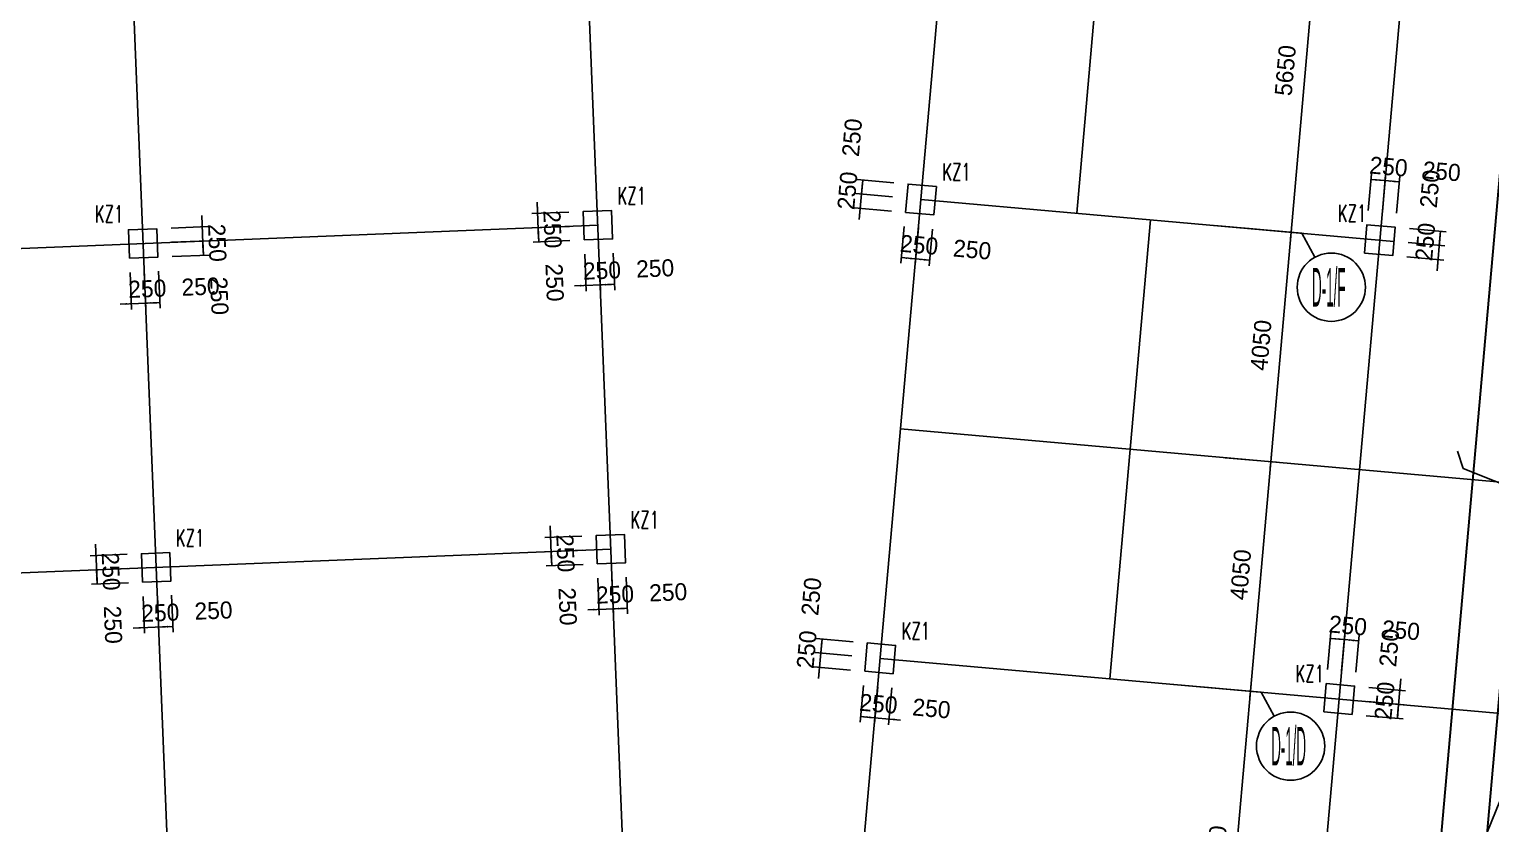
# Model space of a CAD drawing. Extents: x 387171 to 699106, y 11966 to 245688.
# Drawn here: x 496990 to 522687, y 75273 to 89242 of the extents above; entities that cross this region are included whole.
import ezdxf

# ---------------------------------------------------------------- set-up
doc = ezdxf.new("R2010")
doc.units = 0
doc.header["$LTSCALE"] = 100
doc.header["$MEASUREMENT"] = 0
for name, color, linetype in [('AXIS', 3, 'Continuous'), ('COLU', 7, 'Continuous'), ('DIM', 3, 'Continuous'), ('DOTE', 253, 'Continuous'), ('h后浇带', 51, 'Continuous'), ('L-AXIS', 3, 'Continuous'), ('NUM', 7, 'Continuous')]:
    doc.layers.add(name, color=color, linetype=linetype)
doc.styles.add('hztxt', font='hztxt')
doc.styles.get("Standard").update_dxf_attribs({"font": 'standard'})
doc.dimstyles.get("Standard").update_dxf_attribs({"dimtxt": 300, "dimasz": 100, "dimexe": 100, "dimexo": 250, "dimgap": 100, "dimtad": 0, "dimtoh": 1, "dimdec": 0, "dimdsep": 46, "dimcen": 0.09, "dimclrt": 7, "dimadec": 0, "dimazin": 0, "dimtfac": 1, "dimtdec": 4, "dimtofl": 0, "dimtmove": 0, "dimatfit": 3, "dimfxl": 1, "dimtolj": 1, "dimtzin": 0, "dimarcsym": 0})

# ---------------------------------------------------------------- blocks, each defined once
blk = doc.blocks.new('*D1751')
at = {"layer": 'L-AXIS', "color": 0, "linetype": 'ByBlock', "lineweight": -2}
for p, q in [((517659, 77675), (518560, 77595)), ((517957, 71926), (518460, 77604)), ((517156, 71997), (518056, 71917))]:
    blk.add_line(p, q, dxfattribs=at)
for points in [[(518460, 77604), (518468, 77503), (518435, 77506)], [(517957, 71926), (517949, 72027), (517982, 72024)]]:
    blk.add_solid(points, dxfattribs=at)
at = {"layer": 'L-AXIS', "color": 7, "linetype": 'Continuous', "lineweight": -2, "insert": (517860, 74796), "char_height": 300, "width": 780, "attachment_point": 5, "rotation": 84.9316, "style": 'hztxt'}
blk.add_mtext('5700', dxfattribs=at)
blk = doc.blocks.new('*D4350')
at = {"layer": 'L-AXIS', "color": 0, "linetype": 'ByBlock', "lineweight": -2}
for p, q in [((518874, 91371), (519775, 91291)), ((519176, 85672), (519675, 91300)), ((518375, 85743), (519275, 85663))]:
    blk.add_line(p, q, dxfattribs=at)
for points in [[(519675, 91300), (519683, 91199), (519650, 91202)], [(519176, 85672), (519168, 85773), (519201, 85770)]]:
    blk.add_solid(points, dxfattribs=at)
at = {"layer": 'L-AXIS', "color": 7, "linetype": 'Continuous', "lineweight": -2, "insert": (519077, 88517), "char_height": 300, "width": 775, "attachment_point": 5, "rotation": 84.9316, "style": 'hztxt'}
blk.add_mtext('5650', dxfattribs=at)
blk = doc.blocks.new('*D2736')
at = {"layer": 'L-AXIS', "color": 0, "linetype": 'ByBlock', "lineweight": -2}
for p, q in [((518017, 81709), (518918, 81629)), ((518460, 77604), (518818, 81638)), ((517659, 77675), (518560, 77595))]:
    blk.add_line(p, q, dxfattribs=at)
for points in [[(518818, 81638), (518826, 81537), (518793, 81540)], [(518460, 77604), (518452, 77705), (518486, 77702)]]:
    blk.add_solid(points, dxfattribs=at)
at = {"layer": 'L-AXIS', "color": 7, "linetype": 'Continuous', "lineweight": -2, "insert": (518290, 79652), "char_height": 300, "width": 790, "attachment_point": 5, "rotation": 84.9316, "style": 'hztxt'}
blk.add_mtext('4050', dxfattribs=at)
blk = doc.blocks.new('_AXISO')
blk.add_circle((0, 0), 0.5)
blk = doc.blocks.new('*D2962')
at = {"layer": 'L-AXIS', "color": 0, "linetype": 'ByBlock', "lineweight": -2}
for p, q in [((518375, 85743), (519275, 85663)), ((518818, 81638), (519176, 85672)), ((518017, 81709), (518918, 81629))]:
    blk.add_line(p, q, dxfattribs=at)
for points in [[(519176, 85672), (519184, 85571), (519150, 85574)], [(518818, 81638), (518810, 81739), (518843, 81736)]]:
    blk.add_solid(points, dxfattribs=at)
at = {"layer": 'L-AXIS', "color": 7, "linetype": 'Continuous', "lineweight": -2, "insert": (518648, 83686), "char_height": 300, "width": 790, "attachment_point": 5, "rotation": 84.9316, "style": 'hztxt'}
blk.add_mtext('4050', dxfattribs=at)
blk = doc.blocks.new('*D930')
at = {"layer": 'DIM', "color": 0, "linetype": 'ByBlock', "lineweight": -2}
for p, q in [((506149, 80509), (506175, 79859)), ((506707, 80331), (506057, 80305)), ((506717, 80081), (506067, 80055))]:
    blk.add_line(p, q, dxfattribs=at)
for points in [[(506157, 80309), (506136, 80408), (506170, 80409)], [(506167, 80059), (506188, 79960), (506154, 79958)]]:
    blk.add_solid(points, dxfattribs=at)
at = {"layer": 'DIM', "color": 7, "linetype": 'Continuous', "lineweight": -2, "insert": (506418, 80029), "char_height": 300, "width": 566.67, "attachment_point": 5, "rotation": 272.2988, "style": 'hztxt'}
blk.add_mtext('250', dxfattribs=at)
blk = doc.blocks.new('*D1159')
at = {"layer": 'DIM', "color": 0, "linetype": 'ByBlock', "lineweight": -2}
for p, q in [((506717, 80081), (506067, 80055)), ((506167, 80059), (506177, 79809)), ((506727, 79831), (506077, 79805))]:
    blk.add_line(p, q, dxfattribs=at)
for points in [[(506167, 80059), (506188, 79960), (506154, 79958)], [(506177, 79809), (506156, 79908), (506190, 79910)]]:
    blk.add_solid(points, dxfattribs=at)
at = {"layer": 'DIM', "color": 7, "linetype": 'Continuous', "lineweight": -2, "insert": (506456, 79093), "char_height": 300, "width": 566.67, "attachment_point": 5, "rotation": 272.2988, "style": 'hztxt'}
blk.add_mtext('250', dxfattribs=at)
blk = doc.blocks.new('*D1131')
at = {"layer": 'DIM', "color": 0, "linetype": 'ByBlock', "lineweight": -2}
for p, q in [((506986, 79591), (507013, 78942)), ((507236, 79601), (507262, 78952)), ((506809, 79034), (507458, 79060))]:
    blk.add_line(p, q, dxfattribs=at)
for points in [[(507009, 79042), (506909, 79021), (506908, 79054)], [(507258, 79052), (507358, 79073), (507359, 79039)]]:
    blk.add_solid(points, dxfattribs=at)
at = {"layer": 'DIM', "color": 7, "linetype": 'Continuous', "lineweight": -2, "insert": (507289, 79303), "char_height": 300, "width": 566.67, "attachment_point": 5, "rotation": 2.2988, "style": 'hztxt'}
blk.add_mtext('250', dxfattribs=at)
blk = doc.blocks.new('*D1353')
at = {"layer": 'DIM', "color": 0, "linetype": 'ByBlock', "lineweight": -2}
for p, q in [((507236, 79601), (507262, 78952)), ((507486, 79611), (507512, 78962)), ((507258, 79052), (507508, 79062))]:
    blk.add_line(p, q, dxfattribs=at)
for points in [[(507258, 79052), (507358, 79073), (507359, 79039)], [(507508, 79062), (507409, 79041), (507408, 79075)]]:
    blk.add_solid(points, dxfattribs=at)
at = {"layer": 'DIM', "color": 7, "linetype": 'Continuous', "lineweight": -2, "insert": (508224, 79341), "char_height": 300, "width": 566.67, "attachment_point": 5, "rotation": 2.2988, "style": 'hztxt'}
blk.add_mtext('250', dxfattribs=at)
blk = doc.blocks.new('*D1609')
at = {"layer": 'DIM', "color": 0, "linetype": 'ByBlock', "lineweight": -2}
for p, q in [((505920, 86204), (505946, 85554)), ((506478, 86026), (505828, 86000)), ((506488, 85776), (505839, 85750))]:
    blk.add_line(p, q, dxfattribs=at)
for points in [[(505928, 86004), (505908, 86103), (505941, 86105)], [(505938, 85754), (505959, 85655), (505926, 85654)]]:
    blk.add_solid(points, dxfattribs=at)
at = {"layer": 'DIM', "color": 7, "linetype": 'Continuous', "lineweight": -2, "insert": (506190, 85724), "char_height": 300, "width": 566.67, "attachment_point": 5, "rotation": 272.2988, "style": 'hztxt'}
blk.add_mtext('250', dxfattribs=at)
blk = doc.blocks.new('*D4231')
at = {"layer": 'DIM', "color": 0, "linetype": 'ByBlock', "lineweight": -2}
for p, q in [((506488, 85776), (505839, 85750)), ((505938, 85754), (505948, 85505)), ((506498, 85527), (505849, 85501))]:
    blk.add_line(p, q, dxfattribs=at)
for points in [[(505938, 85754), (505959, 85655), (505926, 85654)], [(505948, 85505), (505928, 85604), (505961, 85605)]]:
    blk.add_solid(points, dxfattribs=at)
at = {"layer": 'DIM', "color": 7, "linetype": 'Continuous', "lineweight": -2, "insert": (506227, 84789), "char_height": 300, "width": 566.67, "attachment_point": 5, "rotation": 272.2988, "style": 'hztxt'}
blk.add_mtext('250', dxfattribs=at)
blk = doc.blocks.new('*D99')
at = {"layer": 'DIM', "color": 0, "linetype": 'ByBlock', "lineweight": -2}
for p, q in [((506758, 85287), (506784, 84637)), ((507008, 85297), (507034, 84647)), ((506580, 84729), (507230, 84755))]:
    blk.add_line(p, q, dxfattribs=at)
for points in [[(506780, 84737), (506681, 84717), (506679, 84750)], [(507030, 84747), (507129, 84768), (507130, 84735)]]:
    blk.add_solid(points, dxfattribs=at)
at = {"layer": 'DIM', "color": 7, "linetype": 'Continuous', "lineweight": -2, "insert": (507060, 84999), "char_height": 300, "width": 566.67, "attachment_point": 5, "rotation": 2.2988, "style": 'hztxt'}
blk.add_mtext('250', dxfattribs=at)
blk = doc.blocks.new('*D318')
at = {"layer": 'DIM', "color": 0, "linetype": 'ByBlock', "lineweight": -2}
for p, q in [((507008, 85297), (507034, 84647)), ((507257, 85307), (507284, 84657)), ((507030, 84747), (507280, 84757))]:
    blk.add_line(p, q, dxfattribs=at)
for points in [[(507030, 84747), (507129, 84768), (507130, 84735)], [(507280, 84757), (507180, 84737), (507179, 84770)]]:
    blk.add_solid(points, dxfattribs=at)
at = {"layer": 'DIM', "color": 7, "linetype": 'Continuous', "lineweight": -2, "insert": (507995, 85036), "char_height": 300, "width": 566.67, "attachment_point": 5, "rotation": 2.2988, "style": 'hztxt'}
blk.add_mtext('250', dxfattribs=at)
blk = doc.blocks.new('*D3709')
at = {"layer": 'DIM', "color": 0, "linetype": 'ByBlock', "lineweight": -2}
for p, q in [((498155, 80188), (498182, 79538)), ((498713, 80010), (498064, 79984)), ((498723, 79760), (498074, 79734))]:
    blk.add_line(p, q, dxfattribs=at)
for points in [[(498163, 79988), (498143, 80087), (498176, 80088)], [(498174, 79738), (498194, 79639), (498161, 79637)]]:
    blk.add_solid(points, dxfattribs=at)
at = {"layer": 'DIM', "color": 7, "linetype": 'Continuous', "lineweight": -2, "insert": (498425, 79708), "char_height": 300, "width": 566.67, "attachment_point": 5, "rotation": 272.2988, "style": 'hztxt'}
blk.add_mtext('250', dxfattribs=at)
blk = doc.blocks.new('*D3892')
at = {"layer": 'DIM', "color": 0, "linetype": 'ByBlock', "lineweight": -2}
for p, q in [((498723, 79760), (498074, 79734)), ((498174, 79738), (498184, 79488)), ((498733, 79510), (498084, 79484))]:
    blk.add_line(p, q, dxfattribs=at)
for points in [[(498174, 79738), (498194, 79639), (498161, 79637)], [(498184, 79488), (498163, 79587), (498196, 79589)]]:
    blk.add_solid(points, dxfattribs=at)
at = {"layer": 'DIM', "color": 7, "linetype": 'Continuous', "lineweight": -2, "insert": (498462, 78772), "char_height": 300, "width": 566.67, "attachment_point": 5, "rotation": 272.2988, "style": 'hztxt'}
blk.add_mtext('250', dxfattribs=at)
blk = doc.blocks.new('*D2016')
at = {"layer": 'DIM', "color": 0, "linetype": 'ByBlock', "lineweight": -2}
for p, q in [((498993, 79271), (499019, 78621)), ((499243, 79281), (499269, 78631)), ((498815, 78713), (499465, 78739))]:
    blk.add_line(p, q, dxfattribs=at)
for points in [[(499015, 78721), (498916, 78700), (498914, 78734)], [(499265, 78731), (499364, 78752), (499365, 78718)]]:
    blk.add_solid(points, dxfattribs=at)
at = {"layer": 'DIM', "color": 7, "linetype": 'Continuous', "lineweight": -2, "insert": (499295, 78982), "char_height": 300, "width": 566.67, "attachment_point": 5, "rotation": 2.2988, "style": 'hztxt'}
blk.add_mtext('250', dxfattribs=at)
blk = doc.blocks.new('*D1947')
at = {"layer": 'DIM', "color": 0, "linetype": 'ByBlock', "lineweight": -2}
for p, q in [((499243, 79281), (499269, 78631)), ((499493, 79291), (499519, 78641)), ((499265, 78731), (499515, 78741))]:
    blk.add_line(p, q, dxfattribs=at)
for points in [[(499265, 78731), (499364, 78752), (499365, 78718)], [(499515, 78741), (499415, 78720), (499414, 78754)]]:
    blk.add_solid(points, dxfattribs=at)
at = {"layer": 'DIM', "color": 7, "linetype": 'Continuous', "lineweight": -2, "insert": (500230, 79020), "char_height": 300, "width": 566.67, "attachment_point": 5, "rotation": 2.2988, "style": 'hztxt'}
blk.add_mtext('250', dxfattribs=at)
blk = doc.blocks.new('*D2210')
at = {"layer": 'DIM', "color": 0, "linetype": 'ByBlock', "lineweight": -2}
for p, q in [((498764, 84966), (498790, 84316)), ((499014, 84976), (499040, 84326)), ((498587, 84408), (499236, 84434))]:
    blk.add_line(p, q, dxfattribs=at)
for points in [[(498786, 84416), (498687, 84396), (498686, 84429)], [(499036, 84426), (499135, 84447), (499137, 84414)]]:
    blk.add_solid(points, dxfattribs=at)
at = {"layer": 'DIM', "color": 7, "linetype": 'Continuous', "lineweight": -2, "insert": (499066, 84678), "char_height": 300, "width": 566.67, "attachment_point": 5, "rotation": 2.2988, "style": 'hztxt'}
blk.add_mtext('250', dxfattribs=at)
blk = doc.blocks.new('*D2405')
at = {"layer": 'DIM', "color": 0, "linetype": 'ByBlock', "lineweight": -2}
for p, q in [((499014, 84976), (499040, 84326)), ((499264, 84986), (499290, 84336)), ((499036, 84426), (499286, 84436))]:
    blk.add_line(p, q, dxfattribs=at)
for points in [[(499036, 84426), (499135, 84447), (499137, 84414)], [(499286, 84436), (499187, 84416), (499185, 84449)]]:
    blk.add_solid(points, dxfattribs=at)
at = {"layer": 'DIM', "color": 7, "linetype": 'Continuous', "lineweight": -2, "insert": (500002, 84715), "char_height": 300, "width": 566.67, "attachment_point": 5, "rotation": 2.2988, "style": 'hztxt'}
blk.add_mtext('250', dxfattribs=at)
blk = doc.blocks.new('*D2923')
at = {"layer": 'DIM', "color": 0, "linetype": 'ByBlock', "lineweight": -2}
for p, q in [((499494, 85496), (500143, 85522)), ((500053, 85268), (500043, 85518)), ((499504, 85246), (500153, 85272))]:
    blk.add_line(p, q, dxfattribs=at)
for points in [[(500043, 85518), (500064, 85418), (500031, 85417)], [(500053, 85268), (500033, 85367), (500066, 85368)]]:
    blk.add_solid(points, dxfattribs=at)
at = {"layer": 'DIM', "color": 7, "linetype": 'Continuous', "lineweight": -2, "insert": (500332, 84552), "char_height": 300, "width": 566.67, "attachment_point": 5, "rotation": 272.2988, "style": 'hztxt'}
blk.add_mtext('250', dxfattribs=at)
blk = doc.blocks.new('*D904')
at = {"layer": 'DIM', "color": 0, "linetype": 'ByBlock', "lineweight": -2}
for p, q in [((500051, 85318), (500025, 85967)), ((499484, 85745), (500133, 85771)), ((499494, 85496), (500143, 85522))]:
    blk.add_line(p, q, dxfattribs=at)
for points in [[(500033, 85767), (500013, 85867), (500046, 85868)], [(500043, 85518), (500064, 85418), (500031, 85417)]]:
    blk.add_solid(points, dxfattribs=at)
at = {"layer": 'DIM', "color": 7, "linetype": 'Continuous', "lineweight": -2, "insert": (500295, 85487), "char_height": 300, "width": 566.67, "attachment_point": 5, "rotation": 272.2988, "style": 'hztxt'}
blk.add_mtext('250', dxfattribs=at)
blk = doc.blocks.new('*D3988')
at = {"layer": 'DIM', "color": 0, "linetype": 'ByBlock', "lineweight": -2}
for p, q in [((512192, 86543), (511545, 86600)), ((512170, 86294), (511523, 86351)), ((511644, 86591), (511622, 86342))]:
    blk.add_line(p, q, dxfattribs=at)
for points in [[(511622, 86342), (511614, 86443), (511648, 86440)], [(511644, 86591), (511652, 86490), (511619, 86493)]]:
    blk.add_solid(points, dxfattribs=at)
at = {"layer": 'DIM', "color": 7, "linetype": 'Continuous', "lineweight": -2, "insert": (511459, 87337), "char_height": 300, "width": 566.67, "attachment_point": 5, "rotation": 84.9316, "style": 'hztxt'}
blk.add_mtext('250', dxfattribs=at)
blk = doc.blocks.new('*D79')
at = {"layer": 'DIM', "color": 0, "linetype": 'ByBlock', "lineweight": -2}
for p, q in [((512170, 86294), (511523, 86351)), ((511640, 86541), (511582, 85894)), ((512148, 86044), (511500, 86102))]:
    blk.add_line(p, q, dxfattribs=at)
for points in [[(511622, 86342), (511614, 86443), (511648, 86440)], [(511600, 86093), (511608, 85992), (511575, 85995)]]:
    blk.add_solid(points, dxfattribs=at)
at = {"layer": 'DIM', "color": 7, "linetype": 'Continuous', "lineweight": -2, "insert": (511377, 86404), "char_height": 300, "width": 566.67, "attachment_point": 5, "rotation": 84.9316, "style": 'hztxt'}
blk.add_mtext('250', dxfattribs=at)
blk = doc.blocks.new('*D330')
at = {"layer": 'DIM', "color": 0, "linetype": 'ByBlock', "lineweight": -2}
for p, q in [((512375, 85773), (512317, 85126)), ((512624, 85751), (512566, 85104)), ((512326, 85226), (512575, 85203))]:
    blk.add_line(p, q, dxfattribs=at)
for points in [[(512326, 85226), (512427, 85233), (512424, 85200)], [(512575, 85203), (512474, 85196), (512477, 85229)]]:
    blk.add_solid(points, dxfattribs=at)
at = {"layer": 'DIM', "color": 7, "linetype": 'Continuous', "lineweight": -2, "insert": (512637, 85449), "char_height": 300, "width": 566.67, "attachment_point": 5, "rotation": 354.9316, "style": 'hztxt'}
blk.add_mtext('250', dxfattribs=at)
blk = doc.blocks.new('*D525')
at = {"layer": 'DIM', "color": 0, "linetype": 'ByBlock', "lineweight": -2}
for p, q in [((512624, 85751), (512566, 85104)), ((512873, 85729), (512815, 85082)), ((512575, 85203), (512824, 85181))]:
    blk.add_line(p, q, dxfattribs=at)
for points in [[(512575, 85203), (512676, 85211), (512673, 85178)], [(512824, 85181), (512723, 85174), (512726, 85207)]]:
    blk.add_solid(points, dxfattribs=at)
at = {"layer": 'DIM', "color": 7, "linetype": 'Continuous', "lineweight": -2, "insert": (513570, 85366), "char_height": 300, "width": 566.67, "attachment_point": 5, "rotation": 354.9316, "style": 'hztxt'}
blk.add_mtext('250', dxfattribs=at)
blk = doc.blocks.new('*D503')
at = {"layer": 'DIM', "color": 0, "linetype": 'ByBlock', "lineweight": -2}
for p, q in [((521256, 85739), (521904, 85681)), ((521804, 85690), (521782, 85441)), ((521234, 85490), (521882, 85432))]:
    blk.add_line(p, q, dxfattribs=at)
for points in [[(521804, 85690), (521812, 85589), (521779, 85592)], [(521782, 85441), (521774, 85542), (521808, 85539)]]:
    blk.add_solid(points, dxfattribs=at)
at = {"layer": 'DIM', "color": 7, "linetype": 'Continuous', "lineweight": -2, "insert": (521619, 86436), "char_height": 300, "width": 566.67, "attachment_point": 5, "rotation": 84.9316, "style": 'hztxt'}
blk.add_mtext('250', dxfattribs=at)
blk = doc.blocks.new('*D2977')
at = {"layer": 'DIM', "color": 0, "linetype": 'ByBlock', "lineweight": -2}
for p, q in [((521800, 85640), (521742, 84993)), ((521234, 85490), (521882, 85432)), ((521212, 85241), (521860, 85183))]:
    blk.add_line(p, q, dxfattribs=at)
for points in [[(521782, 85441), (521774, 85542), (521808, 85539)], [(521760, 85192), (521768, 85091), (521735, 85094)]]:
    blk.add_solid(points, dxfattribs=at)
at = {"layer": 'DIM', "color": 7, "linetype": 'Continuous', "lineweight": -2, "insert": (521537, 85503), "char_height": 300, "width": 566.67, "attachment_point": 5, "rotation": 84.9316, "style": 'hztxt'}
blk.add_mtext('250', dxfattribs=at)
blk = doc.blocks.new('*D3213')
at = {"layer": 'DIM', "color": 0, "linetype": 'ByBlock', "lineweight": -2}
for p, q in [((520531, 86054), (520589, 86701)), ((520580, 86602), (520829, 86580)), ((520781, 86032), (520838, 86679))]:
    blk.add_line(p, q, dxfattribs=at)
for points in [[(520580, 86602), (520681, 86609), (520678, 86576)], [(520829, 86580), (520728, 86572), (520731, 86605)]]:
    blk.add_solid(points, dxfattribs=at)
at = {"layer": 'DIM', "color": 7, "linetype": 'Continuous', "lineweight": -2, "insert": (520891, 86825), "char_height": 300, "width": 566.67, "attachment_point": 5, "rotation": 354.9316, "style": 'hztxt'}
blk.add_mtext('250', dxfattribs=at)
blk = doc.blocks.new('*D3685')
at = {"layer": 'DIM', "color": 0, "linetype": 'ByBlock', "lineweight": -2}
for p, q in [((520781, 86032), (520838, 86679)), ((521030, 86010), (521087, 86657)), ((520829, 86580), (521078, 86558))]:
    blk.add_line(p, q, dxfattribs=at)
for points in [[(520829, 86580), (520930, 86587), (520927, 86554)], [(521078, 86558), (520977, 86550), (520980, 86583)]]:
    blk.add_solid(points, dxfattribs=at)
at = {"layer": 'DIM', "color": 7, "linetype": 'Continuous', "lineweight": -2, "insert": (521824, 86742), "char_height": 300, "width": 566.67, "attachment_point": 5, "rotation": 354.9316, "style": 'hztxt'}
blk.add_mtext('250', dxfattribs=at)
blk = doc.blocks.new('*D3913')
at = {"layer": 'DIM', "color": 0, "linetype": 'ByBlock', "lineweight": -2}
for p, q in [((511476, 78474), (510829, 78532)), ((510929, 78523), (510907, 78274)), ((511454, 78225), (510807, 78283))]:
    blk.add_line(p, q, dxfattribs=at)
for points in [[(510929, 78523), (510936, 78422), (510903, 78425)], [(510907, 78274), (510899, 78375), (510932, 78372)]]:
    blk.add_solid(points, dxfattribs=at)
at = {"layer": 'DIM', "color": 7, "linetype": 'Continuous', "lineweight": -2, "insert": (510744, 79268), "char_height": 300, "width": 566.67, "attachment_point": 5, "rotation": 84.9316, "style": 'hztxt'}
blk.add_mtext('250', dxfattribs=at)
blk = doc.blocks.new('*D1998')
at = {"layer": 'DIM', "color": 0, "linetype": 'ByBlock', "lineweight": -2}
for p, q in [((510924, 78473), (510867, 77826)), ((511454, 78225), (510807, 78283)), ((511432, 77976), (510785, 78034))]:
    blk.add_line(p, q, dxfattribs=at)
for points in [[(510907, 78274), (510899, 78375), (510932, 78372)], [(510884, 78025), (510892, 77924), (510859, 77927)]]:
    blk.add_solid(points, dxfattribs=at)
at = {"layer": 'DIM', "color": 7, "linetype": 'Continuous', "lineweight": -2, "insert": (510661, 78336), "char_height": 300, "width": 566.67, "attachment_point": 5, "rotation": 84.9316, "style": 'hztxt'}
blk.add_mtext('250', dxfattribs=at)
blk = doc.blocks.new('*D1971')
at = {"layer": 'DIM', "color": 0, "linetype": 'ByBlock', "lineweight": -2}
for p, q in [((511659, 77705), (511602, 77058)), ((511908, 77683), (511851, 77035)), ((511611, 77157), (511860, 77135))]:
    blk.add_line(p, q, dxfattribs=at)
for points in [[(511611, 77157), (511712, 77165), (511709, 77132)], [(511860, 77135), (511759, 77127), (511762, 77161)]]:
    blk.add_solid(points, dxfattribs=at)
at = {"layer": 'DIM', "color": 7, "linetype": 'Continuous', "lineweight": -2, "insert": (511922, 77381), "char_height": 300, "width": 566.67, "attachment_point": 5, "rotation": 354.9316, "style": 'hztxt'}
blk.add_mtext('250', dxfattribs=at)
blk = doc.blocks.new('*D2183')
at = {"layer": 'DIM', "color": 0, "linetype": 'ByBlock', "lineweight": -2}
for p, q in [((511908, 77683), (511851, 77035)), ((512157, 77661), (512100, 77013)), ((511660, 77153), (512308, 77095))]:
    blk.add_line(p, q, dxfattribs=at)
for points in [[(511860, 77135), (511759, 77127), (511762, 77161)], [(512109, 77113), (512210, 77121), (512207, 77088)]]:
    blk.add_solid(points, dxfattribs=at)
at = {"layer": 'DIM', "color": 7, "linetype": 'Continuous', "lineweight": -2, "insert": (512854, 77298), "char_height": 300, "width": 566.67, "attachment_point": 5, "rotation": 354.9316, "style": 'hztxt'}
blk.add_mtext('250', dxfattribs=at)
blk = doc.blocks.new('*D1397')
at = {"layer": 'DIM', "color": 0, "linetype": 'ByBlock', "lineweight": -2}
for p, q in [((520541, 77670), (521188, 77613)), ((521106, 77821), (521049, 77173)), ((520519, 77421), (521166, 77364))]:
    blk.add_line(p, q, dxfattribs=at)
for points in [[(521089, 77622), (521081, 77723), (521114, 77720)], [(521067, 77373), (521074, 77272), (521041, 77275)]]:
    blk.add_solid(points, dxfattribs=at)
at = {"layer": 'DIM', "color": 7, "linetype": 'Continuous', "lineweight": -2, "insert": (520904, 78367), "char_height": 300, "width": 566.67, "attachment_point": 5, "rotation": 84.9316, "style": 'hztxt'}
blk.add_mtext('250', dxfattribs=at)
blk = doc.blocks.new('*D1620')
at = {"layer": 'DIM', "color": 0, "linetype": 'ByBlock', "lineweight": -2}
for p, q in [((520519, 77421), (521166, 77364)), ((521067, 77373), (521045, 77124)), ((520497, 77172), (521144, 77115))]:
    blk.add_line(p, q, dxfattribs=at)
for points in [[(521067, 77373), (521074, 77272), (521041, 77275)], [(521045, 77124), (521037, 77225), (521070, 77222)]]:
    blk.add_solid(points, dxfattribs=at)
at = {"layer": 'DIM', "color": 7, "linetype": 'Continuous', "lineweight": -2, "insert": (520821, 77435), "char_height": 300, "width": 566.67, "attachment_point": 5, "rotation": 84.9316, "style": 'hztxt'}
blk.add_mtext('250', dxfattribs=at)
blk = doc.blocks.new('*D1874')
at = {"layer": 'DIM', "color": 0, "linetype": 'ByBlock', "lineweight": -2}
for p, q in [((519816, 77986), (519873, 78633)), ((519864, 78533), (520114, 78511)), ((520065, 77963), (520122, 78611))]:
    blk.add_line(p, q, dxfattribs=at)
for points in [[(519864, 78533), (519966, 78541), (519963, 78508)], [(520114, 78511), (520012, 78504), (520015, 78537)]]:
    blk.add_solid(points, dxfattribs=at)
at = {"layer": 'DIM', "color": 7, "linetype": 'Continuous', "lineweight": -2, "insert": (520176, 78757), "char_height": 300, "width": 566.67, "attachment_point": 5, "rotation": 354.9316, "style": 'hztxt'}
blk.add_mtext('250', dxfattribs=at)
blk = doc.blocks.new('*D2369')
at = {"layer": 'DIM', "color": 0, "linetype": 'ByBlock', "lineweight": -2}
for p, q in [((520065, 77963), (520122, 78611)), ((520114, 78511), (520363, 78489)), ((520314, 77941), (520371, 78589))]:
    blk.add_line(p, q, dxfattribs=at)
for points in [[(520114, 78511), (520215, 78519), (520212, 78486)], [(520363, 78489), (520261, 78481), (520264, 78515)]]:
    blk.add_solid(points, dxfattribs=at)
at = {"layer": 'DIM', "color": 7, "linetype": 'Continuous', "lineweight": -2, "insert": (521108, 78674), "char_height": 300, "width": 566.67, "attachment_point": 5, "rotation": 354.9316, "style": 'hztxt'}
blk.add_mtext('250', dxfattribs=at)
blk = doc.blocks.new('后浇带现场')
at = {"color": 6, "lineweight": 30}
for points in [[(703006, 581720), (706851, 625070)], [(703803, 581649), (707583, 624270)]]:
    blk.add_lwpolyline(points, dxfattribs=at)
at = {"layer": 'h后浇带', "color": 1}
for p, q in [((705657, 611605), (703006, 581720)), ((706457, 611569), (703803, 581649))]:
    blk.add_line(p, q, dxfattribs=at)

msp = doc.modelspace()

# ---------------------------------------------------------------- linework, layer by layer
at = {"layer": 'COLU'}
for points in [[(512396.9, 86022.4), (512894.9, 85978.2), (512939.1, 86476.3), (512441.1, 86520.4)], [(506747.8, 85536.6), (507247.4, 85556.7), (507227.4, 86056.3), (506727.8, 86036.2)], [(498754.3, 85215.7), (499253.9, 85235.8), (499233.8, 85735.4), (498734.2, 85715.3)], [(520465.2, 85306.8), (520963.3, 85262.6), (521007.4, 85760.7), (520509.4, 85804.9)], [(506976.5, 79841.2), (507476, 79861.2), (507456, 80360.8), (506956.4, 80340.8)], [(498982.9, 79520.3), (499482.5, 79540.4), (499462.4, 80040), (498962.8, 80019.9)], [(511681.3, 77954.1), (512179.4, 77909.9), (512223.5, 78407.9), (511725.5, 78452.1)], [(519749.6, 77238.5), (520247.7, 77194.3), (520291.9, 77692.3), (519793.8, 77736.5)]]:
    msp.add_lwpolyline(points, close=True, dxfattribs=at)
at = {"layer": 'DOTE'}
for p, q in [((506289.7, 103182.4), (508462.7, 49050.6)), ((498296.1, 102861.5), (500469.1, 48729.7)), ((522455.3, 74700.8), (530841.6, 95505.2)), ((513167.2, 91877.2), (509665.9, 52400.8)), ((521288.5, 91759.3), (517734.3, 51685.2)), ((515906.4, 91634.3), (515407.3, 86006.4)), ((520985.4, 85511.7), (512668, 86249.3)), ((516702.2, 85891.5), (515986.6, 77823.2)), ((506987.6, 85796.4), (480411.6, 84729.6)), ((532770.8, 80400.5), (512310.2, 82215.2)), ((507216.2, 80101), (480640.2, 79034.2)), ((536147.1, 76035.2), (511952.4, 78181))]:
    msp.add_line(p, q, dxfattribs=at)
at = {"layer": 'L-AXIS'}
for p, q in [((519365.1, 85655.4), (517831.7, 85791.4)), ((519365.1, 85655.4), (519595.8, 85232.6)), ((522204.6, 81520.2), (522101.6, 81825.2)), ((522204.6, 81520.2), (523997.2, 80797.6)), ((518649.5, 77587), (517116.1, 77723)), ((518649.5, 77587), (518880.2, 77164.2))]:
    msp.add_line(p, q, dxfattribs=at)

# ---------------------------------------------------------------- block references
at = {"color": 3, "lineweight": 30}
msp.add_blockref('后浇带现场', (-182998.7, -527042.1), dxfattribs=at)
at = {"layer": 'AXIS'}
ref = msp.add_blockref('_AXISO', (519883.2, 84705.9), dxfattribs=dict(at, xscale=1199.999999999997, yscale=1200, rotation=359.999645787379))
ref.add_attrib('A', 'D-1/F', (519543.8, 84366.5), dxfattribs={"height": 678.82, "style": 'hztxt', "width": 0.26})
ref = msp.add_blockref('_AXISO', (519167.6, 76637.5), dxfattribs=dict(at, xscale=1199.999999999997, yscale=1200, rotation=359.999645787379))
ref.add_attrib('A', 'D-1/D', (518828.2, 76298.1), dxfattribs={"height": 678.82, "style": 'hztxt', "width": 0.257426})

# ---------------------------------------------------------------- texts
at = {"layer": 'NUM', "color": 200, "width": 0.7}
for p in [(513045.2, 86582.3), (507333.4, 86162.3), (498143.5, 85841.4), (519999.8, 85853.5), (507562.1, 80466.9), (499568.5, 80146), (512329.6, 78514), (519253.6, 77760)]:
    msp.add_text('KZ1', height=300, dxfattribs=at).set_placement(p)

# ---------------------------------------------------------------- dimensions: what is measured, and where the dimension line sits
at = {"layer": 'DIM', "color": 200}
for p1, p2, distance, picture, middle in [((512441.1, 86520.4), (512419, 86271.4), -800, '*D3988', (511414.4, 86830.4)), ((520509.4, 85804.9), (520758.4, 85782.8), 800, '*D3213', (520384.9, 86870)), ((520758.4, 85782.8), (521007.4, 85760.7), 800, '*D3685', (521317.4, 86787.3)), ((512419, 86271.4), (512396.9, 86022.4), -800, '*D79', (511331.7, 85897.9)), ((521007.4, 85760.7), (520985.4, 85511.7), 800, '*D503', (521574.6, 85929.3)), ((506727.8, 86036.2), (506737.8, 85786.4), -800, '*D1609', (506169.5, 86232)), ((499243.8, 85485.6), (499233.8, 85735.4), -800, '*D904', (500274.2, 85995.4)), ((512396.9, 86022.4), (512645.9, 86000.3), -800, '*D330', (512131.1, 85493.8)), ((512645.9, 86000.3), (512894.9, 85978.2), -800, '*D525', (513063.6, 85411.1)), ((520985.4, 85511.7), (520963.3, 85262.6), 800, '*D2977', (521491.9, 84996.8)), ((506737.8, 85786.4), (506747.8, 85536.6), -800, '*D4231', (506207, 85296.6)), ((499253.9, 85235.8), (499243.8, 85485.6), -800, '*D2923', (500311.8, 85060)), ((506747.8, 85536.6), (506997.6, 85546.6), -800, '*D99', (506552, 84978.3)), ((506997.6, 85546.6), (507247.4, 85556.7), -800, '*D318', (507487.4, 85015.8)), ((498754.3, 85215.7), (499004.1, 85225.7), -800, '*D2210', (498558.4, 84657.4)), ((499004.1, 85225.7), (499253.9, 85235.8), -800, '*D2405', (499493.8, 84695)), ((506956.4, 80340.8), (506966.4, 80091), -800, '*D930', (506398.1, 80536.6)), ((498962.8, 80019.9), (498972.9, 79770.1), -800, '*D3709', (498404.5, 80215.7)), ((506966.4, 80091), (506976.5, 79841.2), -800, '*D1159', (506435.6, 79601.2)), ((498972.9, 79770.1), (498982.9, 79520.3), -800, '*D3892', (498442.1, 79280.3)), ((506976.5, 79841.2), (507226.2, 79851.2), -800, '*D1131', (506780.6, 79282.9)), ((507226.2, 79851.2), (507476, 79861.2), -800, '*D1353', (507716, 79320.4)), ((498982.9, 79520.3), (499232.7, 79530.3), -800, '*D2016', (498787, 78962)), ((499232.7, 79530.3), (499482.5, 79540.4), -800, '*D1947', (499722.4, 78999.6)), ((511725.5, 78452.1), (511703.4, 78203.1), -800, '*D3913', (510698.9, 78762.1)), ((519793.8, 77736.5), (520042.8, 77714.4), 800, '*D1874', (519669.3, 78801.7)), ((520042.8, 77714.4), (520291.9, 77692.3), 800, '*D2369', (520601.8, 78719)), ((511703.4, 78203.1), (511681.3, 77954.1), -800, '*D1998', (510616.2, 77829.6)), ((520291.9, 77692.3), (520269.8, 77443.3), 800, '*D1397', (520859, 77861)), ((511681.3, 77954.1), (511930.3, 77932), -800, '*D1971', (511415.5, 77425.5)), ((511930.3, 77932), (512179.4, 77909.9), -800, '*D2183', (512348, 77342.8)), ((520269.8, 77443.3), (520247.7, 77194.3), 800, '*D1620', (520776.3, 76928.5))]:
    dim = msp.add_aligned_dim(p1=p1, p2=p2, distance=distance, dimstyle='Standard', dxfattribs=at)
    dim.commit()
    dim.dimension.update_dxf_attribs({"geometry": picture, "text_midpoint": middle})
at = {"layer": 'L-AXIS'}
for base, p1, p2, picture, middle in [((519675, 91300.1), (518126, 85765.3), (518625.2, 91393.2), '*D4350', (519076.8, 88517)), ((519175.8, 85672.1), (517768.2, 81731.1), (518126, 85765.3), '*D2962', (518648.3, 83686)), ((518818, 81638), (517410.4, 77696.9), (517768.2, 81731.1), '*D2736', (518290.5, 79651.8)), ((518460.2, 77603.8), (516906.9, 72019.2), (517410.4, 77696.9), '*D1751', (517859.8, 74795.9))]:
    dim = msp.add_linear_dim(base=base, p1=p1, p2=p2, angle=84.93165, dimstyle='Standard', dxfattribs=at)
    dim.commit()
    dim.dimension.update_dxf_attribs({"geometry": picture, "text_midpoint": middle})

doc.saveas('drawing.dxf')
